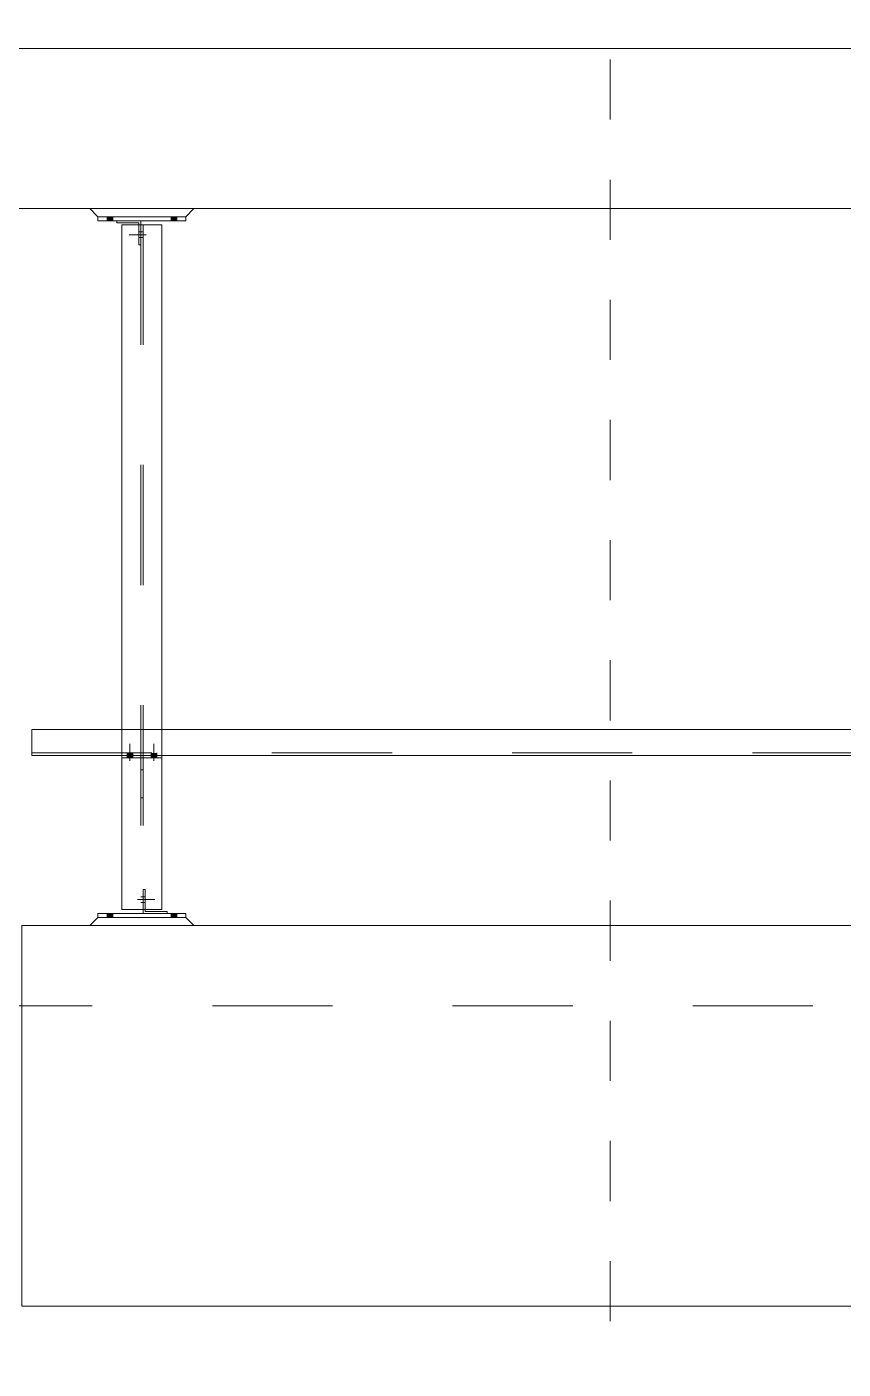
# Model space of a CAD drawing. Header units: millimetres. Extents: x 663313 to 1226001, y 1431724 to 1620898.
# Drawn here: x 663546.394 to 663548.433, y 1524734.771 to 1524738.122 of the extents above; entities that cross this region are included whole.
import ezdxf

# ---------------------------------------------------------------- set-up
doc = ezdxf.new("R2010")
doc.units = ezdxf.units.MM
for name, pattern in [('XKITLINE00', [0]), ('XKITLINE01', [4, 1, -1, 1, -1]), ('XKITLINE02', [4, 2, -2])]:
    doc.linetypes.add(name, pattern=pattern)
for name, color, linetype, lineweight in [('Bolt', 7, 'Continuous', 0), ('Part', 7, 'Continuous', 0), ('S-GRID', 7, 'Continuous', 9)]:
    doc.layers.add(name, color=color, linetype=linetype, lineweight=lineweight)
doc.layers.add('VPORT', color=7, linetype='Continuous')

# ---------------------------------------------------------------- blocks, each defined once
blk = doc.blocks.new('*A14371910')
at = {"layer": 'S-GRID', "color": 7, "linetype": 'XKITLINE01', "lineweight": 0}
blk.add_line((181.371058, 154.391804), (416.137168, 154.391804), dxfattribs=at)
blk = doc.blocks.new('*A14391912')
at = {"layer": 'Part', "color": 7, "linetype": 'XKITLINE02', "lineweight": 0}
for p, q in [((240.111161, 154.391804), (376.452929, 154.391804)), ((376.452546, 153.058471), (240.111161, 153.058471))]:
    blk.add_line(p, q, dxfattribs=at)
blk = doc.blocks.new('*A14441917')
at = {"layer": 'Part', "color": 7, "linetype": 'XKITLINE00', "lineweight": 0}
for p, q in [((376.451388, 154.391804), (351.278009, 154.391804)), ((351.278009, 154.391804), (351.278009, 148.058471)), ((376.451388, 154.391804), (376.451388, 148.058471)), ((376.451388, 148.058471), (351.278009, 148.058471))]:
    blk.add_line(p, q, dxfattribs=at)
at = {"layer": 'Part', "color": 7, "linetype": 'XKITLINE02', "lineweight": 0}
for p, q in [((351.279228, 148.058471), (351.279228, 154.391804)), ((376.452607, 154.391804), (376.451388, 154.391804)), ((376.452607, 154.391804), (376.451388, 154.391804)), ((376.452607, 148.058471), (376.452607, 154.391804)), ((376.451388, 148.058471), (376.452607, 148.058471)), ((376.451388, 148.058471), (376.452607, 148.058471))]:
    blk.add_line(p, q, dxfattribs=at)
blk = doc.blocks.new('*A14451918')
at = {"layer": 'Part', "color": 7, "linetype": 'XKITLINE00', "lineweight": 0}
for p, q in [((351.444676, 157.225138), (351.444676, 157.658471)), ((351.444676, 157.658471), (351.444715, 157.658471)), ((369.445281, 157.658471), (351.444676, 157.658471)), ((369.444672, 157.658471), (369.444672, 157.225138)), ((369.445242, 157.265138), (369.445242, 157.658471)), ((369.445281, 157.225138), (351.444676, 157.225138)), ((369.445242, 157.265138), (369.444672, 157.265138)), ((369.444711, 157.265138), (369.445242, 157.265138)), ((369.445281, 157.265138), (369.445281, 157.225138))]:
    blk.add_line(p, q, dxfattribs=at)
at = {"layer": 'Part', "color": 7, "linetype": 'XKITLINE02', "lineweight": 0}
for p, q in [((351.444715, 157.658471), (351.444715, 157.265138)), ((351.445247, 157.265138), (351.445247, 157.658471)), ((351.445247, 157.658471), (351.445286, 157.658471)), ((351.445286, 157.658471), (351.445286, 157.225138)), ((369.444711, 157.658471), (369.444672, 157.658471)), ((369.444711, 157.265138), (369.444711, 157.658471)), ((369.445281, 157.658471), (369.445242, 157.658471)), ((369.445281, 157.658471), (369.445281, 157.265138)), ((351.445286, 157.225138), (351.444676, 157.225138)), ((351.444715, 157.265138), (351.445247, 157.265138)), ((369.444672, 157.265138), (351.444715, 157.265138))]:
    blk.add_line(p, q, dxfattribs=at)
blk = doc.blocks.new('*A14461919')
at = {"layer": 'Bolt'}
for points in [[(352.792, 154.592), (352.792, 154.525), (352.699, 154.525), (352.699, 154.592)], [(353.859, 154.592), (353.859, 154.525), (353.765, 154.525), (353.765, 154.592)]]:
    blk.add_hatch(color=7, dxfattribs=at).paths.add_polyline_path(points, flags=17)
at = {"layer": 'Bolt', "color": 7, "linetype": 'XKITLINE00', "lineweight": 0}
for p, q in [((352.699, 154.525), (352.699, 154.592)), ((352.746, 154.525), (352.746, 154.592)), ((352.792, 154.525), (352.792, 154.592)), ((353.765, 154.525), (353.765, 154.592)), ((353.812, 154.525), (353.812, 154.592)), ((353.859, 154.525), (353.859, 154.592))]:
    blk.add_line(p, q, dxfattribs=at)
blk = doc.blocks.new('*A14471920')
at = {"layer": 'Bolt', "color": 7, "linetype": 'XKITLINE02', "lineweight": 0}
for p, q in [((353.25883, 154.871804), (353.29883, 154.871804)), ((353.298769, 154.871804), (353.332102, 154.871804)), ((353.206064, 154.825138), (353.492197, 154.825138)), ((353.258898, 154.778471), (353.298898, 154.778471)), ((353.298959, 154.778471), (353.332292, 154.778471))]:
    blk.add_line(p, q, dxfattribs=at)
blk = doc.blocks.new('*A14481921')
at = {"layer": 'Part', "color": 7, "linetype": 'XKITLINE02', "lineweight": 0}
for p, q in [((353.298718, 154.991804), (353.332344, 154.991804)), ((353.298718, 154.991804), (353.298718, 154.658471)), ((353.29901, 154.591804), (353.29901, 154.991804)), ((353.332051, 154.991804), (353.332051, 154.658471)), ((353.332344, 154.991804), (353.332344, 154.658471)), ((353.69901, 154.591804), (353.298718, 154.591804))]:
    blk.add_line(p, q, dxfattribs=at)
at = {"layer": 'Part', "color": 7, "linetype": 'XKITLINE00', "lineweight": 0}
for p, q in [((353.298718, 154.658471), (353.298718, 154.591804)), ((353.332051, 154.658471), (353.332051, 154.625138)), ((353.332051, 154.625138), (353.698718, 154.625138)), ((353.332344, 154.658471), (353.332344, 154.625138)), ((353.698718, 154.625138), (353.69901, 154.625138)), ((353.69901, 154.625138), (353.698718, 154.625138)), ((353.698718, 154.625138), (353.698718, 154.591804)), ((353.69901, 154.625138), (353.69901, 154.591804))]:
    blk.add_line(p, q, dxfattribs=at)
blk = doc.blocks.new('*A14491922')
at = {"layer": 'Part', "color": 7, "linetype": 'XKITLINE00', "lineweight": 0}
for p, q in [((352.545263, 154.525138), (352.411832, 154.391804)), ((354.011929, 154.525138), (352.545263, 154.525138)), ((354.012465, 154.525138), (354.011929, 154.525138)), ((354.011929, 154.525138), (354.145165, 154.391804)), ((354.145896, 154.391804), (354.012465, 154.525138))]:
    blk.add_line(p, q, dxfattribs=at)
at = {"layer": 'Part', "color": 7, "linetype": 'XKITLINE02', "lineweight": 0}
for p, q in [((352.411832, 154.391804), (352.412563, 154.391804)), ((354.145896, 154.391804), (352.411832, 154.391804)), ((352.412563, 154.391804), (352.545799, 154.525138)), ((354.012465, 154.525138), (354.011929, 154.525138))]:
    blk.add_line(p, q, dxfattribs=at)
blk = doc.blocks.new('*A14501923')
at = {"layer": 'Part', "color": 7, "linetype": 'XKITLINE00', "lineweight": 0}
for p, q in [((354.012465, 154.591804), (352.545263, 154.591804)), ((352.545263, 154.525138), (352.545263, 154.591804)), ((354.012465, 154.525138), (352.545263, 154.525138)), ((354.011929, 154.591804), (354.012465, 154.591804)), ((354.011929, 154.591804), (354.011929, 154.525138)), ((354.011929, 154.525138), (354.012465, 154.525138)), ((354.012465, 154.525138), (354.012465, 154.591804))]:
    blk.add_line(p, q, dxfattribs=at)
at = {"layer": 'Part', "color": 7, "linetype": 'XKITLINE02', "lineweight": 0}
blk.add_line((352.545799, 154.525138), (352.545799, 154.591804), dxfattribs=at)
blk = doc.blocks.new('*A14511924')
at = {"layer": 'Part', "color": 7, "linetype": 'XKITLINE00', "lineweight": 0}
for p, q in [((352.944702, 157.185138), (352.944702, 157.225138)), ((353.611368, 157.185138), (352.944702, 157.185138)), ((353.611368, 157.185138), (353.611368, 157.225138)), ((353.611953, 157.185138), (353.611368, 157.185138)), ((353.611953, 157.185138), (353.611368, 157.185138)), ((353.611953, 157.225138), (353.611953, 157.185138))]:
    blk.add_line(p, q, dxfattribs=at)
at = {"layer": 'Part', "color": 7, "linetype": 'XKITLINE02', "lineweight": 0}
for p, q in [((353.611953, 157.225138), (352.944702, 157.225138)), ((352.945287, 157.185138), (352.945287, 157.225138)), ((353.611368, 157.225138), (353.611953, 157.225138))]:
    blk.add_line(p, q, dxfattribs=at)
blk = doc.blocks.new('*A14521925')
at = {"layer": 'Part', "color": 7, "linetype": 'XKITLINE00', "lineweight": 0}
for p, q in [((353.258035, 156.985138), (353.258035, 157.185138)), ((353.298035, 157.185138), (353.258035, 157.185138)), ((353.298035, 156.985138), (353.298035, 157.185138)), ((353.29862, 156.518471), (353.29862, 157.185138)), ((353.258474, 156.518471), (353.258035, 156.985138)), ((353.258035, 156.985138), (353.298035, 156.985138)), ((353.298035, 156.985138), (353.298474, 156.518471)), ((353.29862, 156.518471), (353.258474, 156.518471)), ((353.298474, 156.518471), (353.29862, 156.518471))]:
    blk.add_line(p, q, dxfattribs=at)
at = {"layer": 'Part', "color": 7, "linetype": 'XKITLINE02', "lineweight": 0}
for p, q in [((353.258035, 157.185138), (353.25862, 157.185138)), ((353.25862, 157.185138), (353.25862, 156.518471)), ((353.298035, 157.185138), (353.29862, 157.185138)), ((353.29862, 157.185138), (353.298035, 157.185138)), ((353.25862, 156.518471), (353.258474, 156.518471))]:
    blk.add_line(p, q, dxfattribs=at)
blk = doc.blocks.new('*A14531926')
at = {"layer": 'Bolt'}
for points in [[(353.125, 157.265), (353.125, 157.225), (353.032, 157.225), (353.032, 157.265)], [(353.125, 157.225), (353.125, 157.185), (353.032, 157.185), (353.032, 157.225)], [(353.525, 157.265), (353.525, 157.225), (353.432, 157.225), (353.432, 157.265)], [(353.525, 157.225), (353.525, 157.185), (353.432, 157.185), (353.432, 157.225)]]:
    blk.add_hatch(color=7, dxfattribs=at).paths.add_polyline_path(points, flags=17)
at = {"layer": 'Bolt', "color": 7, "linetype": 'XKITLINE00', "lineweight": 0}
for p, q in [((353.078, 157.132), (353.078, 157.418)), ((353.478, 157.132), (353.478, 157.418)), ((353.032, 157.225), (353.032, 157.265)), ((353.032, 157.185), (353.032, 157.225)), ((353.125, 157.225), (353.125, 157.265)), ((353.125, 157.185), (353.125, 157.225)), ((353.432, 157.225), (353.432, 157.265)), ((353.432, 157.185), (353.432, 157.225)), ((353.525, 157.225), (353.525, 157.265)), ((353.525, 157.185), (353.525, 157.225))]:
    blk.add_line(p, q, dxfattribs=at)
blk = doc.blocks.new('*A14711944')
at = {"layer": 'Part', "color": 7, "linetype": 'XKITLINE00', "lineweight": 0}
for p, q in [((352.945287, 166.058471), (352.945287, 157.658471)), ((353.612402, 166.058471), (352.945287, 166.058471)), ((353.611953, 166.058471), (353.611953, 157.658471)), ((353.612441, 166.058471), (353.612402, 166.058471)), ((353.612402, 166.058471), (353.612402, 157.658471)), ((352.945287, 157.185138), (352.945287, 154.658471)), ((353.611953, 157.225138), (353.611953, 154.658471)), ((353.612402, 157.225138), (353.612402, 154.658471)), ((353.612402, 154.658471), (352.945287, 154.658471)), ((353.612402, 154.658471), (353.612441, 154.658471))]:
    blk.add_line(p, q, dxfattribs=at)
at = {"layer": 'Part', "color": 7, "linetype": 'XKITLINE02', "lineweight": 0}
for p, q in [((352.945326, 166.058471), (352.945326, 154.658471)), ((352.945736, 166.058471), (352.945736, 154.658471)), ((352.945775, 166.058471), (352.945775, 154.658471)), ((353.258659, 166.058471), (353.258659, 154.658471)), ((353.259069, 166.058471), (353.259069, 154.658471)), ((353.298659, 166.058471), (353.298659, 154.658471)), ((353.299069, 166.058471), (353.299069, 154.658471)), ((353.612441, 166.058471), (353.611953, 166.058471)), ((353.611992, 166.058471), (353.611992, 154.658471)), ((353.612441, 154.658471), (353.612441, 166.058471)), ((352.945287, 157.658471), (352.945287, 157.185138)), ((353.611953, 157.658471), (353.611953, 157.225138)), ((353.612402, 157.658471), (353.612402, 157.225138)), ((353.612441, 154.658471), (353.611953, 154.658471))]:
    blk.add_line(p, q, dxfattribs=at)
blk = doc.blocks.new('*A14721945')
at = {"layer": 'Bolt'}
for points in [[(352.792, 166.192), (352.792, 166.125), (352.699, 166.125), (352.699, 166.192)], [(353.859, 166.192), (353.859, 166.125), (353.765, 166.125), (353.765, 166.192)]]:
    blk.add_hatch(color=7, dxfattribs=at).paths.add_polyline_path(points, flags=17)
at = {"layer": 'Bolt', "color": 7, "linetype": 'XKITLINE00', "lineweight": 0}
for p, q in [((352.699, 166.192), (352.699, 166.125)), ((352.746, 166.192), (352.746, 166.125)), ((352.792, 166.192), (352.792, 166.125)), ((353.765, 166.192), (353.765, 166.125)), ((353.812, 166.192), (353.812, 166.125)), ((353.859, 166.192), (353.859, 166.125))]:
    blk.add_line(p, q, dxfattribs=at)
blk = doc.blocks.new('*A14731946')
at = {"layer": 'Bolt', "color": 7, "linetype": 'XKITLINE02', "lineweight": 0}
for p, q in [((353.351664, 165.891804), (353.065531, 165.891804)), ((353.258769, 165.845138), (353.225436, 165.845138)), ((353.258959, 165.938471), (353.225626, 165.938471)), ((353.29883, 165.845138), (353.25883, 165.845138)), ((353.298898, 165.938471), (353.258898, 165.938471))]:
    blk.add_line(p, q, dxfattribs=at)
blk = doc.blocks.new('*A14741947')
at = {"layer": 'Part', "color": 7, "linetype": 'XKITLINE00', "lineweight": 0}
for p, q in [((352.858718, 166.125138), (352.858718, 166.091804)), ((352.858718, 166.091804), (353.225384, 166.091804)), ((353.225384, 166.091804), (353.225384, 166.058471)), ((353.258718, 166.125138), (353.258718, 166.058471)), ((353.25901, 166.125138), (353.25901, 166.058471))]:
    blk.add_line(p, q, dxfattribs=at)
at = {"layer": 'Part', "color": 7, "linetype": 'XKITLINE02', "lineweight": 0}
for p, q in [((353.25901, 166.125138), (352.858718, 166.125138)), ((352.85901, 166.091804), (352.85901, 166.125138)), ((353.225677, 166.091804), (353.225384, 166.091804)), ((353.225384, 166.058471), (353.225384, 165.725138)), ((353.225677, 165.725138), (353.225677, 166.091804)), ((353.258718, 166.058471), (353.258718, 165.725138)), ((353.25901, 166.058471), (353.25901, 165.725138)), ((353.25901, 165.725138), (353.225384, 165.725138))]:
    blk.add_line(p, q, dxfattribs=at)
blk = doc.blocks.new('*A14751948')
at = {"layer": 'Part', "color": 7, "linetype": 'XKITLINE00', "lineweight": 0}
for p, q in [((352.545263, 166.191804), (352.411832, 166.325138)), ((354.011929, 166.191804), (354.145165, 166.325138)), ((354.012465, 166.191804), (354.145896, 166.325138)), ((354.011929, 166.191804), (352.545263, 166.191804)), ((354.012465, 166.191804), (354.011929, 166.191804))]:
    blk.add_line(p, q, dxfattribs=at)
at = {"layer": 'Part', "color": 7, "linetype": 'XKITLINE02', "lineweight": 0}
for p, q in [((354.145896, 166.325138), (352.411832, 166.325138)), ((352.412563, 166.325138), (352.545799, 166.191804)), ((354.145165, 166.325138), (354.145896, 166.325138)), ((352.545799, 166.191804), (352.545263, 166.191804))]:
    blk.add_line(p, q, dxfattribs=at)
blk = doc.blocks.new('*A14761949')
at = {"layer": 'Part', "color": 7, "linetype": 'XKITLINE00', "lineweight": 0}
for p, q in [((354.011929, 166.191804), (352.545263, 166.191804)), ((352.545263, 166.191804), (352.545263, 166.125138)), ((354.011929, 166.125138), (352.545263, 166.125138)), ((354.012465, 166.191804), (354.011929, 166.191804)), ((354.011929, 166.191804), (354.012465, 166.191804)), ((354.011929, 166.125138), (354.011929, 166.191804)), ((354.011929, 166.125138), (354.012465, 166.125138)), ((354.012465, 166.125138), (354.011929, 166.125138)), ((354.012465, 166.125138), (354.012465, 166.191804))]:
    blk.add_line(p, q, dxfattribs=at)
at = {"layer": 'Part', "color": 7, "linetype": 'XKITLINE02', "lineweight": 0}
blk.add_line((352.545799, 166.125138), (352.545799, 166.191804), dxfattribs=at)
blk = doc.blocks.new('*A18432316')
at = {"layer": 'S-GRID', "color": 7, "linetype": 'XKITLINE01', "lineweight": 0}
blk.add_line((361.076611, 113.807465), (361.076611, 234.909797), dxfattribs=at)
blk = doc.blocks.new('*A18452318')
at = {"layer": 'Part', "color": 7, "linetype": 'XKITLINE00', "lineweight": 0}
for p, q in [((376.784715, 168.991804), (309.611356, 168.991804)), ((376.784715, 166.325138), (309.611356, 166.325138))]:
    blk.add_line(p, q, dxfattribs=at)

msp = doc.modelspace()

# ---------------------------------------------------------------- hatches: boundary and pattern name
at = {"layer": 'VPORT'}
h = msp.add_hatch(dxfattribs=at)
h.set_pattern_fill('ANGLE')
h.set_pattern_definition([(235.288, (663627.358, 1524790.5456), (5.74185, -3.9776), [5.08, -1.905]), (325.288, (663627.358, 1524790.5456), (3.9776, 5.74185), [5.08, -1.905])])
h.paths.add_polyline_path([(663617.8537, 1524792.0691), (663619.0867, 1524791.215), (663617.3783, 1524788.7489), (663616.1453, 1524789.603)])
edge = h.paths.add_edge_path(flags=16)
edge.add_line((663617.5126, 1524790.4806), (663617.7194, 1524790.3374))
edge = h.paths.add_edge_path(flags=16)
edge.add_line((663617.5444, 1524790.3056), (663617.6876, 1524790.5124))
h.paths.add_polyline_path([(663612.4437, 1524784.2591), (663613.6767, 1524783.405), (663611.9683, 1524780.9389), (663610.7353, 1524781.793)])
edge = h.paths.add_edge_path(flags=16)
edge.add_line((663612.1026, 1524782.6706), (663612.3094, 1524782.5274))
edge = h.paths.add_edge_path(flags=16)
edge.add_line((663612.1344, 1524782.4956), (663612.2776, 1524782.7024))
h.paths.add_polyline_path([(663604.7567, 1524773.1621), (663605.9897, 1524772.308), (663604.2813, 1524769.8419), (663603.0483, 1524770.696)])
edge = h.paths.add_edge_path(flags=16)
edge.add_line((663604.4156, 1524771.5736), (663604.6224, 1524771.4304))
edge = h.paths.add_edge_path(flags=16)
edge.add_line((663604.4474, 1524771.3986), (663604.5906, 1524771.6054))
h.paths.add_polyline_path([(663599.8027, 1524766.0101), (663601.0357, 1524765.156), (663599.3273, 1524762.6899), (663598.0943, 1524763.544)])
edge = h.paths.add_edge_path(flags=16)
edge.add_line((663599.4616, 1524764.4216), (663599.6684, 1524764.2784))
edge = h.paths.add_edge_path(flags=16)
edge.add_line((663599.4934, 1524764.2466), (663599.6366, 1524764.4534))
h.paths.add_polyline_path([(663592.6837, 1524755.7351), (663593.9167, 1524754.881), (663592.2083, 1524752.4149), (663590.9753, 1524753.269)])
edge = h.paths.add_edge_path(flags=16)
edge.add_line((663592.3426, 1524754.1466), (663592.5494, 1524754.0034))
edge = h.paths.add_edge_path(flags=16)
edge.add_line((663592.3744, 1524753.9716), (663592.5176, 1524754.1784))
h.paths.add_polyline_path([(663585.2817, 1524745.0491), (663586.5147, 1524744.195), (663584.8063, 1524741.7289), (663583.5733, 1524742.583)])
edge = h.paths.add_edge_path(flags=16)
edge.add_line((663584.9406, 1524743.4606), (663585.1474, 1524743.3174))
edge = h.paths.add_edge_path(flags=16)
edge.add_line((663584.9724, 1524743.2856), (663585.1156, 1524743.4924))
h.paths.add_polyline_path([(663578.7897, 1524735.6781), (663580.0227, 1524734.824), (663578.3143, 1524732.3579), (663577.0813, 1524733.212)])
edge = h.paths.add_edge_path(flags=16)
edge.add_line((663578.4486, 1524734.0896), (663578.6554, 1524733.9464))
edge = h.paths.add_edge_path(flags=16)
edge.add_line((663578.4804, 1524733.9146), (663578.6236, 1524734.1214))
h.paths.add_polyline_path([(663572.2977, 1524726.3071), (663573.5307, 1524725.453), (663571.8223, 1524722.9869), (663570.5893, 1524723.841)])
edge = h.paths.add_edge_path(flags=16)
edge.add_line((663571.9566, 1524724.7186), (663572.1634, 1524724.5754))
edge = h.paths.add_edge_path(flags=16)
edge.add_line((663571.9884, 1524724.5436), (663572.1316, 1524724.7504))
h.paths.add_polyline_path([(663565.8057, 1524716.9351), (663567.0387, 1524716.081), (663565.3303, 1524713.6149), (663564.0973, 1524714.469)])
edge = h.paths.add_edge_path(flags=16)
edge.add_line((663565.4646, 1524715.3466), (663565.6714, 1524715.2034))
edge = h.paths.add_edge_path(flags=16)
edge.add_line((663565.4964, 1524715.1716), (663565.6396, 1524715.3784))
h.paths.add_polyline_path([(663559.3147, 1524707.5641), (663560.5477, 1524706.71), (663558.8393, 1524704.2439), (663557.6063, 1524705.098)])
edge = h.paths.add_edge_path(flags=16)
edge.add_line((663558.9736, 1524705.9756), (663559.1804, 1524705.8324))
edge = h.paths.add_edge_path(flags=16)
edge.add_line((663559.0054, 1524705.8006), (663559.1486, 1524706.0074))
h.paths.add_polyline_path([(663552.8227, 1524698.1931), (663554.0557, 1524697.339), (663552.3473, 1524694.8729), (663551.1143, 1524695.727)])
edge = h.paths.add_edge_path(flags=16)
edge.add_line((663552.4816, 1524696.6046), (663552.6884, 1524696.4614))
edge = h.paths.add_edge_path(flags=16)
edge.add_line((663552.5134, 1524696.4296), (663552.6566, 1524696.6364))
h.paths.add_polyline_path([(663546.3307, 1524688.8221), (663547.5637, 1524687.968), (663545.8553, 1524685.5019), (663544.6223, 1524686.356)])
edge = h.paths.add_edge_path(flags=16)
edge.add_line((663545.9896, 1524687.2336), (663546.1964, 1524687.0904))
edge = h.paths.add_edge_path(flags=16)
edge.add_line((663546.0214, 1524687.0586), (663546.1646, 1524687.2654))
h.paths.add_polyline_path([(663539.8387, 1524679.4511), (663541.0717, 1524678.597), (663539.3633, 1524676.1309), (663538.1303, 1524676.985)])
edge = h.paths.add_edge_path(flags=16)
edge.add_line((663539.4976, 1524677.8626), (663539.7044, 1524677.7194))
edge = h.paths.add_edge_path(flags=16)
edge.add_line((663539.5294, 1524677.6876), (663539.6726, 1524677.8944))
h.paths.add_polyline_path([(663533.3477, 1524670.0801), (663534.5807, 1524669.226), (663532.8723, 1524666.7599), (663531.6393, 1524667.614)])
edge = h.paths.add_edge_path(flags=16)
edge.add_line((663533.0066, 1524668.4916), (663533.2134, 1524668.3484))
edge = h.paths.add_edge_path(flags=16)
edge.add_line((663533.0384, 1524668.3166), (663533.1816, 1524668.5234))
h.paths.add_polyline_path([(663526.8557, 1524660.7091), (663528.0887, 1524659.855), (663526.3803, 1524657.3889), (663525.1473, 1524658.243)])
edge = h.paths.add_edge_path(flags=16)
edge.add_line((663526.5146, 1524659.1206), (663526.7214, 1524658.9774))
edge = h.paths.add_edge_path(flags=16)
edge.add_line((663526.5464, 1524658.9456), (663526.6896, 1524659.1524))
h.paths.add_polyline_path([(663520.3637, 1524651.3381), (663521.5967, 1524650.484), (663519.8883, 1524648.0179), (663518.6553, 1524648.872)])
edge = h.paths.add_edge_path(flags=16)
edge.add_line((663520.0226, 1524649.7496), (663520.2294, 1524649.6064))
edge = h.paths.add_edge_path(flags=16)
edge.add_line((663520.0544, 1524649.5746), (663520.1976, 1524649.7814))
h.paths.add_polyline_path([(663513.8717, 1524641.9671), (663515.1047, 1524641.113), (663513.3963, 1524638.6469), (663512.1633, 1524639.501)])
edge = h.paths.add_edge_path(flags=16)
edge.add_line((663513.5306, 1524640.3786), (663513.7374, 1524640.2354))
edge = h.paths.add_edge_path(flags=16)
edge.add_line((663513.5624, 1524640.2036), (663513.7056, 1524640.4104))
h.paths.add_polyline_path([(663507.3807, 1524632.5961), (663508.6137, 1524631.742), (663506.9053, 1524629.2759), (663505.6723, 1524630.13)])
edge = h.paths.add_edge_path(flags=16)
edge.add_line((663507.0396, 1524631.0076), (663507.2464, 1524630.8644))
edge = h.paths.add_edge_path(flags=16)
edge.add_line((663507.0714, 1524630.8326), (663507.2146, 1524631.0394))
h.paths.add_polyline_path([(663500.8887, 1524623.2251), (663502.1217, 1524622.371), (663500.4133, 1524619.9049), (663499.1803, 1524620.759)])
edge = h.paths.add_edge_path(flags=16)
edge.add_line((663500.5476, 1524621.6366), (663500.7544, 1524621.4934))
edge = h.paths.add_edge_path(flags=16)
edge.add_line((663500.5794, 1524621.4616), (663500.7226, 1524621.6684))
h.paths.add_polyline_path([(663494.3967, 1524613.8531), (663495.6297, 1524612.999), (663493.9213, 1524610.5329), (663492.6883, 1524611.387)])
edge = h.paths.add_edge_path(flags=16)
edge.add_line((663494.0556, 1524612.2646), (663494.2624, 1524612.1214))
edge = h.paths.add_edge_path(flags=16)
edge.add_line((663494.0874, 1524612.0896), (663494.2306, 1524612.2964))
h.paths.add_polyline_path([(663487.2787, 1524603.5781), (663488.5117, 1524602.724), (663486.8033, 1524600.2579), (663485.5703, 1524601.112)])
edge = h.paths.add_edge_path(flags=16)
edge.add_line((663486.9376, 1524601.9896), (663487.1444, 1524601.8464))
edge = h.paths.add_edge_path(flags=16)
edge.add_line((663486.9694, 1524601.8146), (663487.1126, 1524602.0214))
h.paths.add_polyline_path([(663481.4137, 1524595.1111), (663482.6467, 1524594.257), (663480.9383, 1524591.7909), (663479.7053, 1524592.645)])
edge = h.paths.add_edge_path(flags=16)
edge.add_line((663481.0726, 1524593.5226), (663481.2794, 1524593.3794))
edge = h.paths.add_edge_path(flags=16)
edge.add_line((663481.1044, 1524593.3476), (663481.2476, 1524593.5544))

# ---------------------------------------------------------------- block references
at = {"color": 7, "lineweight": 0, "xscale": 0.15, "yscale": 0.15, "zscale": 0.15}
for name in ['*A18432316', '*A18452318', '*A14751948', '*A14761949', '*A14721945', '*A14741947', '*A14711944', '*A14731946', '*A14451918', '*A14531926', '*A14511924', '*A14521925', '*A14371910', '*A14471920', '*A14481921', '*A14491922', '*A14501923', '*A14461919', '*A14391912', '*A14441917']:
    msp.add_blockref(name, (663493.6892, 1524712.7193), dxfattribs=at)

doc.saveas('drawing.dxf')
